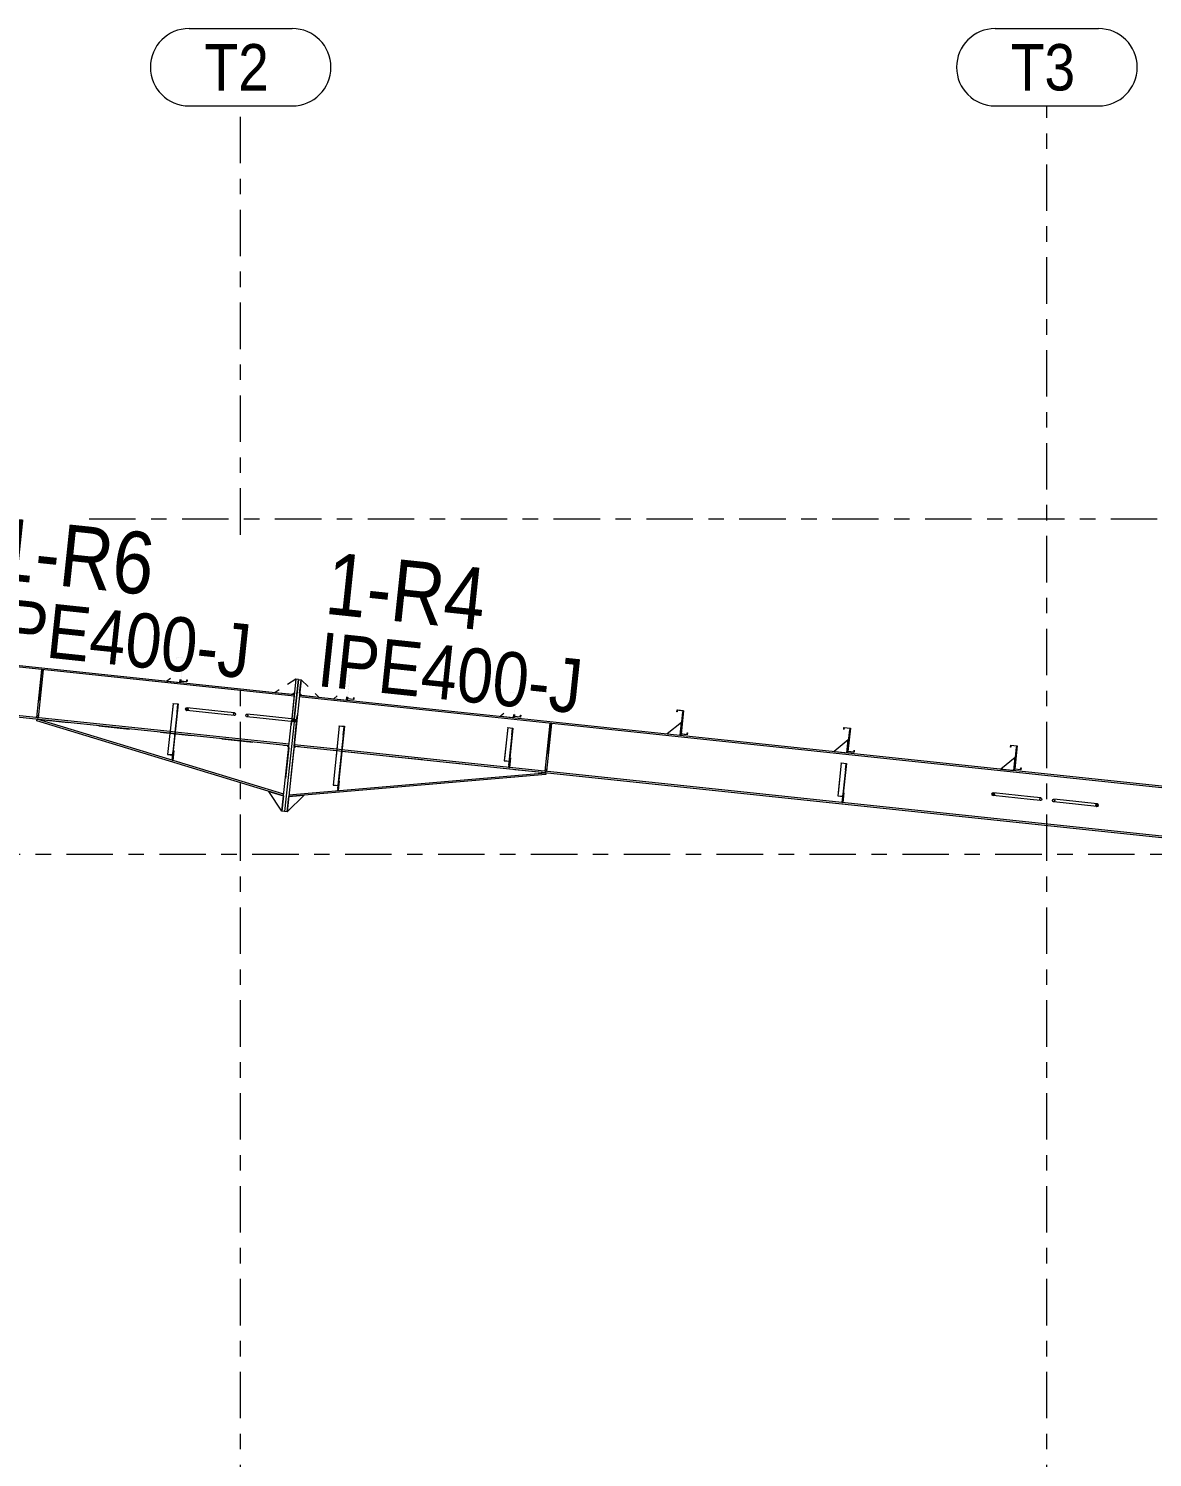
# Model space of a CAD drawing. Header units: millimetres. Extents: x -65 to 757, y -38 to 536.
# Drawn here: x 437.6 to 510.1, y 52.9 to 145.2 of the extents above; entities that cross this region are included whole.
import ezdxf

# ---------------------------------------------------------------- set-up
doc = ezdxf.new("R2010")
doc.units = ezdxf.units.MM
for name, pattern in [('XKITLINE00', [0]), ('XKITLINE02', [4, 2, -2]), ('XKITLINE03', [6, 3, -1, 1, -1])]:
    doc.linetypes.add(name, pattern=pattern)
for name, color, linetype, lineweight in [('Part', 2, 'Continuous', 0), ('PartMark', 7, 'Continuous', 0), ('S-grid', 1, 'Continuous', 0)]:
    doc.layers.add(name, color=color, linetype=linetype, lineweight=lineweight)
doc.styles.add('ARIAL', font='ARIAL.TTF')

# ---------------------------------------------------------------- blocks, each defined once
blk = doc.blocks.new('*A16')
at = {"layer": 'Part'}
blk.add_hatch(color=3, dxfattribs=at).paths.add_polyline_path([(501.638, 97.339), (501.65, 97.448), (501.664, 97.446), (501.651, 97.322), (501.237, 97.366), (501.394, 98.859), (501.01, 98.9), (500.998, 98.79), (500.983, 98.792), (500.997, 98.916), (501.411, 98.873), (501.253, 97.379)], flags=17)
blk = doc.blocks.new('*A17')
at = {"layer": 'Part'}
blk.add_hatch(color=3, dxfattribs=at).paths.add_polyline_path([(490.864, 98.475), (490.876, 98.584), (490.891, 98.583), (490.878, 98.459), (490.463, 98.502), (490.621, 99.996), (490.236, 100.036), (490.225, 99.927), (490.21, 99.928), (490.223, 100.053), (490.637, 100.009), (490.48, 98.516)], flags=17)
blk = doc.blocks.new('*A18')
at = {"layer": 'Part'}
blk.add_hatch(color=3, dxfattribs=at).paths.add_polyline_path([(480.091, 99.611), (480.102, 99.721), (480.117, 99.719), (480.104, 99.595), (479.69, 99.639), (479.847, 101.132), (479.463, 101.173), (479.451, 101.063), (479.436, 101.065), (479.449, 101.189), (479.864, 101.145), (479.706, 99.652)], flags=17)
blk = doc.blocks.new('*A19')
at = {"layer": 'Part'}
blk.add_hatch(color=3, dxfattribs=at).paths.add_polyline_path([(469.317, 100.748), (469.329, 100.857), (469.344, 100.856), (469.331, 100.731), (468.916, 100.775), (469.074, 102.268), (468.689, 102.309), (468.678, 102.199), (468.663, 102.201), (468.676, 102.325), (469.09, 102.282), (468.933, 100.788)], flags=17)
blk = doc.blocks.new('*A20')
at = {"layer": 'Part'}
blk.add_hatch(color=3, dxfattribs=at).paths.add_polyline_path([(458.544, 101.884), (458.555, 101.993), (458.57, 101.992), (458.557, 101.868), (458.143, 101.911), (458.3, 103.405), (457.916, 103.445), (457.904, 103.336), (457.889, 103.337), (457.902, 103.462), (458.317, 103.418), (458.159, 101.925)], flags=17)
blk = doc.blocks.new('*A109')
at = {"layer": 'Part'}
blk.add_hatch(color=3, dxfattribs=at).paths.add_polyline_path([(447.77, 103.02), (447.782, 103.13), (447.797, 103.128), (447.783, 103.004), (447.369, 103.048), (447.527, 104.541), (447.142, 104.582), (447.131, 104.472), (447.116, 104.474), (447.129, 104.598), (447.543, 104.554), (447.386, 103.061)], flags=17)
blk = doc.blocks.new('*A152')
at = {"layer": 'Part'}
blk.add_hatch(color=3, dxfattribs=at).paths.add_polyline_path([(457.621, 100.141), (457.624, 100.17), (457.955, 100.135), (457.895, 99.563), (457.878, 99.565), (457.936, 100.108)], flags=17)
blk = doc.blocks.new('*A153')
at = {"layer": 'Part'}
blk.add_hatch(color=3, dxfattribs=at).paths.add_polyline_path([(468.502, 100.027), (468.504, 100.048), (468.836, 100.013), (468.792, 99.593), (468.775, 99.595), (468.817, 99.994)], flags=17)
blk = doc.blocks.new('*A154')
at = {"layer": 'Part'}
blk.add_hatch(color=3, dxfattribs=at).paths.add_polyline_path([(490.049, 97.754), (490.051, 97.775), (490.383, 97.74), (490.339, 97.32), (490.322, 97.322), (490.364, 97.721)], flags=17)
blk = doc.blocks.new('*A156')
at = {"layer": 'Part'}
blk.add_hatch(color=3, dxfattribs=at).paths.add_polyline_path([(447.792, 101.327), (447.866, 101.295), (447.891, 101.233), (447.853, 101.178), (447.774, 101.161), (447.7, 101.194), (447.675, 101.256), (447.713, 101.311)], flags=17)
blk = doc.blocks.new('*A157')
at = {"layer": 'Part'}
blk.add_hatch(color=3, dxfattribs=at).paths.add_polyline_path([(447.77, 103.02), (447.782, 103.13), (447.797, 103.128), (447.783, 103.004), (447.369, 103.048), (447.527, 104.541), (447.142, 104.582), (447.131, 104.472), (447.116, 104.474), (447.129, 104.598), (447.543, 104.554), (447.386, 103.061)], flags=17)
blk = doc.blocks.new('*A160')
at = {"layer": 'Part'}
blk.add_hatch(color=3, dxfattribs=at).paths.add_polyline_path([(446.881, 101.593), (446.883, 101.619), (447.215, 101.584), (447.16, 101.064), (447.143, 101.066), (447.195, 101.56)], flags=17)
blk = doc.blocks.new('*A161')
at = {"layer": 'Part'}
blk.add_hatch(color=3, dxfattribs=at).paths.add_polyline_path([(454.726, 100.596), (454.8, 100.563), (454.825, 100.502), (454.787, 100.446), (454.708, 100.43), (454.634, 100.462), (454.609, 100.524), (454.647, 100.58)], flags=17)
blk = doc.blocks.new('*A162')
at = {"layer": 'Part'}
blk.add_hatch(color=3, dxfattribs=at).paths.add_polyline_path([(499.875, 95.834), (499.949, 95.801), (499.974, 95.739), (499.937, 95.684), (499.858, 95.668), (499.784, 95.7), (499.758, 95.762), (499.796, 95.817)], flags=17)
blk = doc.blocks.new('*A163')
at = {"layer": 'Part'}
blk.add_hatch(color=3, dxfattribs=at).paths.add_polyline_path([(501.638, 97.339), (501.65, 97.448), (501.664, 97.446), (501.651, 97.322), (501.237, 97.366), (501.394, 98.859), (501.01, 98.9), (500.998, 98.79), (500.983, 98.792), (500.997, 98.916), (501.411, 98.873), (501.253, 97.379)], flags=17)
blk = doc.blocks.new('*A164')
at = {"layer": 'Part'}
blk.add_hatch(color=3, dxfattribs=at).paths.add_polyline_path([(490.864, 98.475), (490.876, 98.584), (490.891, 98.583), (490.878, 98.459), (490.463, 98.502), (490.621, 99.996), (490.236, 100.036), (490.225, 99.927), (490.21, 99.928), (490.223, 100.053), (490.637, 100.009), (490.48, 98.516)], flags=17)
blk = doc.blocks.new('*A165')
at = {"layer": 'Part'}
blk.add_hatch(color=3, dxfattribs=at).paths.add_polyline_path([(480.091, 99.611), (480.102, 99.721), (480.117, 99.719), (480.104, 99.595), (479.69, 99.639), (479.847, 101.132), (479.463, 101.173), (479.451, 101.063), (479.436, 101.065), (479.449, 101.189), (479.864, 101.145), (479.706, 99.652)], flags=17)
blk = doc.blocks.new('*A166')
at = {"layer": 'Part'}
blk.add_hatch(color=3, dxfattribs=at).paths.add_polyline_path([(469.317, 100.748), (469.329, 100.857), (469.344, 100.856), (469.331, 100.731), (468.916, 100.775), (469.074, 102.268), (468.689, 102.309), (468.678, 102.199), (468.663, 102.201), (468.676, 102.325), (469.09, 102.282), (468.933, 100.788)], flags=17)
blk = doc.blocks.new('*A167')
at = {"layer": 'Part'}
blk.add_hatch(color=3, dxfattribs=at).paths.add_polyline_path([(458.544, 101.884), (458.555, 101.993), (458.57, 101.992), (458.557, 101.868), (458.143, 101.911), (458.3, 103.405), (457.916, 103.445), (457.904, 103.336), (457.889, 103.337), (457.902, 103.462), (458.317, 103.418), (458.159, 101.925)], flags=17)
blk = doc.blocks.new('*A171')
at = {"layer": 'Part'}
blk.add_hatch(color=3, dxfattribs=at).paths.add_polyline_path([(506.577, 95.127), (506.648, 95.095), (506.672, 95.033), (506.635, 94.977), (506.559, 94.961), (506.488, 94.993), (506.464, 95.055), (506.501, 95.11)], flags=17)
blk = doc.blocks.new('*A476')
at = {"layer": 'S-grid', "color": 1, "linetype": 'XKITLINE03', "lineweight": 0}
blk.add_line((441.464, 113.542), (579.167, 113.542), dxfattribs=at)
blk = doc.blocks.new('*A477')
at = {"layer": 'S-grid', "color": 1, "linetype": 'XKITLINE03', "lineweight": 0}
blk.add_line((-10, 91.875), (549.075, 91.875), dxfattribs=at)
blk = doc.blocks.new('*A498')
at = {"layer": 'Part', "color": 2, "linetype": 'XKITLINE00', "lineweight": 0}
for p, q in [((500.983, 98.792), (500.997, 98.916)), ((500.998, 98.79), (500.983, 98.792)), ((500.997, 98.916), (501.411, 98.873)), ((501.01, 98.9), (500.998, 98.79)), ((501.394, 98.859), (501.01, 98.9)), ((501.237, 97.366), (501.394, 98.859)), ((501.411, 98.873), (501.253, 97.379)), ((501.651, 97.322), (501.237, 97.366)), ((501.253, 97.379), (501.638, 97.339)), ((501.638, 97.339), (501.65, 97.448)), ((501.65, 97.448), (501.664, 97.446)), ((501.664, 97.446), (501.651, 97.322))]:
    blk.add_line(p, q, dxfattribs=at)
blk = doc.blocks.new('*A499')
at = {"layer": 'Part', "color": 2, "linetype": 'XKITLINE00', "lineweight": 0}
for p, q in [((490.21, 99.928), (490.223, 100.053)), ((490.225, 99.927), (490.21, 99.928)), ((490.223, 100.053), (490.637, 100.009)), ((490.236, 100.036), (490.225, 99.927)), ((490.621, 99.996), (490.236, 100.036)), ((490.463, 98.502), (490.621, 99.996)), ((490.637, 100.009), (490.48, 98.516)), ((490.878, 98.459), (490.463, 98.502)), ((490.48, 98.516), (490.864, 98.475)), ((490.864, 98.475), (490.876, 98.584)), ((490.876, 98.584), (490.891, 98.583)), ((490.891, 98.583), (490.878, 98.459))]:
    blk.add_line(p, q, dxfattribs=at)
blk = doc.blocks.new('*A500')
at = {"layer": 'Part', "color": 2, "linetype": 'XKITLINE00', "lineweight": 0}
for p, q in [((479.436, 101.065), (479.449, 101.189)), ((479.451, 101.063), (479.436, 101.065)), ((479.449, 101.189), (479.864, 101.145)), ((479.463, 101.173), (479.451, 101.063)), ((479.847, 101.132), (479.463, 101.173)), ((479.69, 99.639), (479.847, 101.132)), ((479.864, 101.145), (479.706, 99.652)), ((480.091, 99.611), (480.102, 99.721)), ((480.102, 99.721), (480.117, 99.719)), ((480.117, 99.719), (480.104, 99.595)), ((480.104, 99.595), (479.69, 99.639)), ((479.706, 99.652), (480.091, 99.611))]:
    blk.add_line(p, q, dxfattribs=at)
blk = doc.blocks.new('*A501')
at = {"layer": 'Part', "color": 2, "linetype": 'XKITLINE00', "lineweight": 0}
for p, q in [((468.916, 100.775), (468.928, 100.891)), ((469.331, 100.731), (468.916, 100.775)), ((468.943, 100.889), (468.933, 100.788)), ((468.933, 100.788), (469.317, 100.748)), ((469.317, 100.748), (469.328, 100.849)), ((469.328, 100.849), (469.329, 100.857)), ((469.329, 100.857), (469.344, 100.856)), ((469.343, 100.847), (469.331, 100.731)), ((469.344, 100.856), (469.343, 100.847))]:
    blk.add_line(p, q, dxfattribs=at)
blk = doc.blocks.new('*A502')
at = {"layer": 'Part', "color": 2, "linetype": 'XKITLINE00', "lineweight": 0}
for p, q in [((458.143, 101.911), (458.155, 102.027)), ((458.557, 101.868), (458.143, 101.911)), ((458.17, 102.026), (458.159, 101.925)), ((458.159, 101.925), (458.544, 101.884)), ((458.544, 101.884), (458.554, 101.985)), ((458.554, 101.985), (458.555, 101.993)), ((458.555, 101.993), (458.57, 101.992)), ((458.569, 101.984), (458.557, 101.868)), ((458.57, 101.992), (458.569, 101.984))]:
    blk.add_line(p, q, dxfattribs=at)
blk = doc.blocks.new('*A765')
at = {"layer": 'S-grid', "color": 1, "linetype": 'XKITLINE03', "lineweight": 0}
blk.add_line((503.333, -4.565), (503.333, 140.208), dxfattribs=at)
at = {"layer": 'S-grid', "color": 3, "style": 'ARIAL', "width": 0.85}
blk.add_text('T3', height=3, dxfattribs=at).set_placement((500.999, 141.208))
blk = doc.blocks.new('*A766')
at = {"layer": 'S-grid', "color": 1, "linetype": 'XKITLINE03', "lineweight": 0}
for p, q in [((451.25, 112.509), (451.25, 140.208)), ((451.25, -4.565), (451.25, 102.756))]:
    blk.add_line(p, q, dxfattribs=at)
at = {"layer": 'S-grid', "color": 3, "style": 'ARIAL', "width": 0.85}
blk.add_text('T2', height=3, dxfattribs=at).set_placement((448.916, 141.208))
blk = doc.blocks.new('*A770')
at = {"layer": 'Part', "color": 7, "linetype": 'XKITLINE02', "lineweight": 0}
for p, q in [((382.074, 109.767), (382.083, 109.85)), ((382.071, 109.742), (381.744, 106.643)), ((454.716, 102.189), (454.367, 98.874)), ((447.022, 99.758), (446.691, 99.793)), ((447.011, 99.65), (446.679, 99.685))]:
    blk.add_line(p, q, dxfattribs=at)
at = {"layer": 'Part', "color": 2, "linetype": 'XKITLINE00', "lineweight": 0}
for p, q in [((382.083, 109.85), (454.716, 102.189)), ((382.074, 109.767), (382.071, 109.742)), ((454.705, 102.081), (382.071, 109.742)), ((381.744, 106.643), (381.733, 106.535)), ((446.679, 99.685), (381.733, 106.535)), ((446.691, 99.793), (381.744, 106.643)), ((454.378, 98.982), (447.022, 99.758)), ((454.367, 98.874), (447.011, 99.65))]:
    blk.add_line(p, q, dxfattribs=at)
blk = doc.blocks.new('*A775')
at = {"layer": 'Part', "color": 2, "linetype": 'XKITLINE00', "lineweight": 0}
for p, q in [((490.571, 99.915), (490.413, 98.424)), ((490.612, 99.911), (490.571, 99.915)), ((490.463, 98.502), (490.455, 98.419))]:
    blk.add_line(p, q, dxfattribs=at)
at = {"layer": 'Part', "color": 7, "linetype": 'XKITLINE02', "lineweight": 0}
for p, q in [((490.463, 98.502), (490.612, 99.911)), ((490.455, 98.419), (490.413, 98.424))]:
    blk.add_line(p, q, dxfattribs=at)
blk = doc.blocks.new('*A776')
at = {"layer": 'Part', "color": 2, "linetype": 'XKITLINE00', "lineweight": 0}
blk.add_line((490.501, 99.252), (489.584, 98.511), dxfattribs=at)
at = {"layer": 'Part', "color": 7, "linetype": 'XKITLINE02', "lineweight": 0}
for p, q in [((490.413, 98.424), (490.501, 99.252)), ((489.584, 98.511), (490.413, 98.424))]:
    blk.add_line(p, q, dxfattribs=at)
blk = doc.blocks.new('*A814')
at = {"layer": 'Part', "color": 2, "linetype": 'XKITLINE00', "lineweight": 0}
for p, q in [((447.369, 103.048), (447.381, 103.164)), ((447.783, 103.004), (447.369, 103.048)), ((447.396, 103.162), (447.386, 103.061)), ((447.386, 103.061), (447.77, 103.02)), ((447.77, 103.02), (447.781, 103.122)), ((447.781, 103.122), (447.782, 103.13)), ((447.782, 103.13), (447.797, 103.128)), ((447.796, 103.12), (447.783, 103.004)), ((447.797, 103.128), (447.796, 103.12))]:
    blk.add_line(p, q, dxfattribs=at)
blk = doc.blocks.new('*A953')
at = {"layer": 'Part', "color": 7, "linetype": 'XKITLINE02', "lineweight": 0}
for p, q in [((503.702, 95.346), (503.728, 95.403)), ((503.716, 95.285), (503.702, 95.346)), ((503.76, 95.256), (503.716, 95.285)), ((503.728, 95.403), (503.777, 95.422)), ((503.809, 95.276), (503.76, 95.256)), ((504.386, 95.19), (503.76, 95.256)), ((504.403, 95.356), (503.777, 95.422)), ((503.777, 95.422), (503.821, 95.393)), ((503.835, 95.332), (503.809, 95.276)), ((503.821, 95.393), (503.835, 95.332))]:
    blk.add_line(p, q, dxfattribs=at)
at = {"layer": 'Part', "color": 2, "linetype": 'XKITLINE00', "lineweight": 0}
for p, q in [((506.559, 94.961), (504.386, 95.19)), ((506.577, 95.127), (504.403, 95.356)), ((506.501, 95.11), (506.464, 95.055)), ((506.577, 95.127), (506.501, 95.11)), ((506.648, 95.095), (506.577, 95.127)), ((506.672, 95.033), (506.648, 95.095)), ((506.464, 95.055), (506.488, 94.993)), ((506.488, 94.993), (506.559, 94.961)), ((506.559, 94.961), (506.635, 94.977)), ((506.635, 94.977), (506.672, 95.033))]:
    blk.add_line(p, q, dxfattribs=at)
blk = doc.blocks.new('*A954')
at = {"layer": 'Part', "color": 7, "linetype": 'XKITLINE02', "lineweight": 0}
for p, q in [((454.698, 98.839), (455.048, 102.154)), ((457.784, 98.513), (457.453, 98.548)), ((457.796, 98.621), (457.464, 98.656)), ((552.56, 90.458), (550.388, 88.746)), ((543.984, 89.53), (543.653, 89.565)), ((543.973, 89.423), (543.641, 89.458))]:
    blk.add_line(p, q, dxfattribs=at)
at = {"layer": 'Part', "color": 2, "linetype": 'XKITLINE00', "lineweight": 0}
for p, q in [((549.075, 92.127), (455.037, 102.046)), ((455.048, 102.154), (549.075, 92.236)), ((457.453, 98.548), (454.698, 98.839)), ((457.464, 98.656), (454.71, 98.947)), ((543.641, 89.458), (457.784, 98.513)), ((543.653, 89.565), (457.796, 98.621)), ((550.388, 88.746), (543.973, 89.423)), ((550.509, 88.842), (543.984, 89.53))]:
    blk.add_line(p, q, dxfattribs=at)
blk = doc.blocks.new('*A969')
at = {"layer": 'Part', "color": 2, "linetype": 'XKITLINE00', "lineweight": 0}
for p, q in [((454.819, 98.826), (454.686, 98.718)), ((470.965, 97.016), (454.357, 95.607)), ((454.369, 95.717), (470.956, 97.124)), ((470.956, 97.124), (470.965, 97.016))]:
    blk.add_line(p, q, dxfattribs=at)
at = {"layer": 'Part', "color": 7, "linetype": 'XKITLINE02', "lineweight": 0}
for p, q in [((470.956, 97.124), (454.819, 98.826)), ((454.686, 98.718), (454.357, 95.607))]:
    blk.add_line(p, q, dxfattribs=at)
blk = doc.blocks.new('*A970')
at = {"layer": 'Part', "color": 2, "linetype": 'XKITLINE00', "lineweight": 0}
for p, q in [((457.562, 96.41), (457.517, 95.984)), ((457.624, 96.601), (457.56, 95.987)), ((457.583, 96.605), (457.624, 96.601))]:
    blk.add_line(p, q, dxfattribs=at)
at = {"layer": 'Part', "color": 7, "linetype": 'XKITLINE02', "lineweight": 0}
for p, q in [((457.531, 96.108), (457.572, 96.104)), ((457.562, 96.41), (457.583, 96.605)), ((457.559, 95.979), (457.517, 95.984)), ((457.56, 95.987), (457.559, 95.979))]:
    blk.add_line(p, q, dxfattribs=at)
blk = doc.blocks.new('*A971')
at = {"layer": 'Part', "color": 7, "linetype": 'XKITLINE02', "lineweight": 0}
for p, q in [((457.583, 96.605), (457.517, 95.984)), ((457.531, 96.108), (457.572, 96.104)), ((457.559, 95.979), (457.624, 96.601)), ((457.624, 96.601), (457.583, 96.605)), ((457.517, 95.984), (457.559, 95.979))]:
    blk.add_line(p, q, dxfattribs=at)
blk = doc.blocks.new('*A972')
at = {"layer": 'Part', "color": 2, "linetype": 'XKITLINE00', "lineweight": 0}
blk.add_line((455.354, 95.691), (454.253, 94.612), dxfattribs=at)
at = {"layer": 'Part', "color": 7, "linetype": 'XKITLINE02', "lineweight": 0}
for p, q in [((454.253, 94.612), (454.357, 95.607)), ((454.357, 95.607), (455.354, 95.691))]:
    blk.add_line(p, q, dxfattribs=at)
blk = doc.blocks.new('*A973')
at = {"layer": 'Part', "color": 2, "linetype": 'XKITLINE00', "lineweight": 0}
blk.add_line((453.921, 94.647), (453.069, 95.932), dxfattribs=at)
at = {"layer": 'Part', "color": 7, "linetype": 'XKITLINE02', "lineweight": 0}
for p, q in [((453.069, 95.932), (454.026, 95.642)), ((454.026, 95.642), (453.921, 94.647))]:
    blk.add_line(p, q, dxfattribs=at)
blk = doc.blocks.new('*A974')
at = {"layer": 'Part', "color": 2, "linetype": 'XKITLINE00', "lineweight": 0}
for p, q in [((468.569, 97.485), (468.607, 97.847)), ((468.676, 98.102), (468.611, 97.48)), ((468.635, 98.106), (468.676, 98.102))]:
    blk.add_line(p, q, dxfattribs=at)
at = {"layer": 'Part', "color": 7, "linetype": 'XKITLINE02', "lineweight": 0}
for p, q in [((468.607, 97.847), (468.635, 98.106)), ((468.611, 97.48), (468.569, 97.485)), ((468.582, 97.609), (468.624, 97.605))]:
    blk.add_line(p, q, dxfattribs=at)
blk = doc.blocks.new('*A975')
at = {"layer": 'Part', "color": 7, "linetype": 'XKITLINE02', "lineweight": 0}
for p, q in [((468.635, 98.106), (468.569, 97.485)), ((468.611, 97.48), (468.676, 98.102)), ((468.676, 98.102), (468.635, 98.106)), ((468.569, 97.485), (468.611, 97.48)), ((468.582, 97.609), (468.624, 97.605))]:
    blk.add_line(p, q, dxfattribs=at)
blk = doc.blocks.new('*A976')
at = {"layer": 'Part', "color": 2, "linetype": 'XKITLINE00', "lineweight": 0}
for p, q in [((455.153, 103.148), (454.253, 94.612)), ((454.716, 100.597), (454.987, 103.166)), ((454.987, 103.166), (455.153, 103.148)), ((454.699, 100.431), (454.087, 94.63)), ((454.253, 94.612), (454.087, 94.63))]:
    blk.add_line(p, q, dxfattribs=at)
at = {"layer": 'Part', "color": 7, "linetype": 'XKITLINE02', "lineweight": 0}
for p, q in [((454.716, 100.597), (454.699, 100.434)), ((454.699, 100.431), (454.699, 100.434)), ((454.699, 100.434), (454.699, 100.431))]:
    blk.add_line(p, q, dxfattribs=at)
blk = doc.blocks.new('*A977')
at = {"layer": 'Part', "color": 2, "linetype": 'XKITLINE00', "lineweight": 0}
for p, q in [((454.821, 103.183), (454.55, 100.614)), ((454.987, 103.166), (454.716, 100.597)), ((454.987, 103.166), (454.821, 103.183)), ((453.921, 94.647), (454.533, 100.449)), ((454.699, 100.431), (454.087, 94.63)), ((454.087, 94.63), (453.921, 94.647))]:
    blk.add_line(p, q, dxfattribs=at)
at = {"layer": 'Part', "color": 7, "linetype": 'XKITLINE02', "lineweight": 0}
for p, q in [((454.699, 100.431), (454.987, 103.166)), ((454.55, 100.614), (454.533, 100.449)), ((454.716, 100.597), (454.699, 100.434)), ((454.699, 100.434), (454.699, 100.431))]:
    blk.add_line(p, q, dxfattribs=at)
blk = doc.blocks.new('*A978')
at = {"layer": 'Part', "color": 7, "linetype": 'XKITLINE02', "lineweight": 0}
for p, q in [((455.061, 102.278), (455.153, 103.148)), ((455.172, 102.141), (456.291, 102.023))]:
    blk.add_line(p, q, dxfattribs=at)
at = {"layer": 'Part', "color": 2, "linetype": 'XKITLINE00', "lineweight": 0}
for p, q in [((455.608, 102.698), (455.153, 103.148)), ((455.172, 102.141), (455.061, 102.278)), ((456.291, 102.023), (456.063, 102.248))]:
    blk.add_line(p, q, dxfattribs=at)
blk = doc.blocks.new('*A979')
at = {"layer": 'Part', "color": 2, "linetype": 'XKITLINE00', "lineweight": 0}
for p, q in [((453.743, 102.493), (453.473, 102.32)), ((454.821, 103.183), (454.282, 102.838)), ((454.592, 102.202), (454.73, 102.313))]:
    blk.add_line(p, q, dxfattribs=at)
at = {"layer": 'Part', "color": 7, "linetype": 'XKITLINE02', "lineweight": 0}
for p, q in [((454.821, 103.183), (454.73, 102.313)), ((453.473, 102.32), (454.592, 102.202))]:
    blk.add_line(p, q, dxfattribs=at)
blk = doc.blocks.new('*A980')
at = {"layer": 'Part', "color": 2, "linetype": 'XKITLINE00', "lineweight": 0}
blk.add_line((457.484, 102.098), (457.264, 101.92), dxfattribs=at)
at = {"layer": 'Part', "color": 7, "linetype": 'XKITLINE02', "lineweight": 0}
for p, q in [((457.264, 101.92), (458.092, 101.833)), ((458.092, 101.833), (458.113, 102.032))]:
    blk.add_line(p, q, dxfattribs=at)
blk = doc.blocks.new('*A981')
at = {"layer": 'Part', "color": 2, "linetype": 'XKITLINE00', "lineweight": 0}
for p, q in [((458.113, 102.032), (458.092, 101.833)), ((458.143, 101.911), (458.134, 101.828))]:
    blk.add_line(p, q, dxfattribs=at)
at = {"layer": 'Part', "color": 7, "linetype": 'XKITLINE02', "lineweight": 0}
for p, q in [((458.134, 101.828), (458.092, 101.833)), ((458.143, 101.911), (458.155, 102.027))]:
    blk.add_line(p, q, dxfattribs=at)
blk = doc.blocks.new('*A982')
at = {"layer": 'Part', "color": 7, "linetype": 'XKITLINE02', "lineweight": 0}
for p, q in [((457.624, 100.17), (457.219, 96.334)), ((457.936, 100.108), (457.515, 96.118)), ((457.531, 96.117), (457.955, 100.135)), ((457.219, 96.334), (457.534, 96.301)), ((457.22, 96.344), (457.552, 96.309)), ((457.515, 96.118), (457.531, 96.117))]:
    blk.add_line(p, q, dxfattribs=at)
blk = doc.blocks.new('*A983')
at = {"layer": 'Part', "color": 2, "linetype": 'XKITLINE00', "lineweight": 0}
for p, q in [((457.621, 100.141), (457.219, 96.334)), ((457.955, 100.135), (457.562, 96.41)), ((457.621, 100.141), (457.624, 100.17)), ((457.936, 100.108), (457.621, 100.141)), ((457.624, 100.17), (457.955, 100.135)), ((457.878, 99.565), (457.936, 100.108)), ((457.878, 99.565), (457.515, 96.118)), ((457.878, 99.565), (457.895, 99.563)), ((457.219, 96.334), (457.534, 96.301)), ((457.515, 96.118), (457.531, 96.117))]:
    blk.add_line(p, q, dxfattribs=at)
at = {"layer": 'Part', "color": 7, "linetype": 'XKITLINE02', "lineweight": 0}
for p, q in [((457.22, 96.344), (457.552, 96.309)), ((457.531, 96.117), (457.562, 96.41))]:
    blk.add_line(p, q, dxfattribs=at)
blk = doc.blocks.new('*A984')
at = {"layer": 'Part', "color": 2, "linetype": 'XKITLINE00', "lineweight": 0}
for p, q in [((479.797, 101.052), (479.64, 99.56)), ((479.838, 101.047), (479.797, 101.052)), ((479.69, 99.639), (479.681, 99.556))]:
    blk.add_line(p, q, dxfattribs=at)
at = {"layer": 'Part', "color": 7, "linetype": 'XKITLINE02', "lineweight": 0}
for p, q in [((479.69, 99.639), (479.838, 101.047)), ((479.681, 99.556), (479.64, 99.56))]:
    blk.add_line(p, q, dxfattribs=at)
blk = doc.blocks.new('*A985')
at = {"layer": 'Part', "color": 2, "linetype": 'XKITLINE00', "lineweight": 0}
blk.add_line((479.727, 100.389), (478.811, 99.647), dxfattribs=at)
at = {"layer": 'Part', "color": 7, "linetype": 'XKITLINE02', "lineweight": 0}
for p, q in [((479.64, 99.56), (479.727, 100.389)), ((478.811, 99.647), (479.64, 99.56))]:
    blk.add_line(p, q, dxfattribs=at)
blk = doc.blocks.new('*A986')
at = {"layer": 'Part', "color": 2, "linetype": 'XKITLINE00', "lineweight": 0}
blk.add_line((468.257, 100.962), (468.037, 100.784), dxfattribs=at)
at = {"layer": 'Part', "color": 7, "linetype": 'XKITLINE02', "lineweight": 0}
for p, q in [((468.037, 100.784), (468.866, 100.696)), ((468.866, 100.696), (468.887, 100.895))]:
    blk.add_line(p, q, dxfattribs=at)
blk = doc.blocks.new('*A987')
at = {"layer": 'Part', "color": 2, "linetype": 'XKITLINE00', "lineweight": 0}
for p, q in [((468.887, 100.895), (468.866, 100.696)), ((468.916, 100.775), (468.907, 100.692))]:
    blk.add_line(p, q, dxfattribs=at)
at = {"layer": 'Part', "color": 7, "linetype": 'XKITLINE02', "lineweight": 0}
for p, q in [((468.907, 100.692), (468.866, 100.696)), ((468.916, 100.775), (468.928, 100.891))]:
    blk.add_line(p, q, dxfattribs=at)
blk = doc.blocks.new('*A988')
at = {"layer": 'Part', "color": 7, "linetype": 'XKITLINE02', "lineweight": 0}
for p, q in [((468.504, 100.048), (468.279, 97.908)), ((468.817, 99.994), (468.567, 97.626)), ((468.584, 97.625), (468.836, 100.013)), ((468.279, 97.908), (468.594, 97.875)), ((468.28, 97.921), (468.612, 97.886)), ((468.567, 97.626), (468.584, 97.625))]:
    blk.add_line(p, q, dxfattribs=at)
blk = doc.blocks.new('*A989')
at = {"layer": 'Part', "color": 2, "linetype": 'XKITLINE00', "lineweight": 0}
for p, q in [((468.502, 100.027), (468.279, 97.908)), ((468.502, 100.027), (468.504, 100.048)), ((468.817, 99.994), (468.502, 100.027)), ((468.504, 100.048), (468.836, 100.013)), ((468.836, 100.013), (468.607, 97.847)), ((468.775, 99.595), (468.817, 99.994)), ((468.775, 99.595), (468.567, 97.626)), ((468.792, 99.593), (468.775, 99.595)), ((468.279, 97.908), (468.594, 97.875)), ((468.567, 97.626), (468.584, 97.625))]:
    blk.add_line(p, q, dxfattribs=at)
at = {"layer": 'Part', "color": 7, "linetype": 'XKITLINE02', "lineweight": 0}
for p, q in [((468.28, 97.921), (468.612, 97.886)), ((468.607, 97.847), (468.584, 97.625))]:
    blk.add_line(p, q, dxfattribs=at)
blk = doc.blocks.new('*A990')
at = {"layer": 'Part', "color": 2, "linetype": 'XKITLINE00', "lineweight": 0}
for p, q in [((470.925, 97.236), (471.252, 100.336)), ((471.335, 100.327), (471.008, 97.228))]:
    blk.add_line(p, q, dxfattribs=at)
at = {"layer": 'Part', "color": 7, "linetype": 'XKITLINE02', "lineweight": 0}
for p, q in [((471.239, 100.212), (471.322, 100.203)), ((471.252, 100.336), (471.335, 100.327)), ((470.925, 97.236), (471.008, 97.228)), ((470.938, 97.361), (471.021, 97.352))]:
    blk.add_line(p, q, dxfattribs=at)
blk = doc.blocks.new('*A991')
at = {"layer": 'Part', "color": 7, "linetype": 'XKITLINE02', "lineweight": 0}
for p, q in [((471.252, 100.336), (470.925, 97.236)), ((471.335, 100.327), (471.008, 97.228)), ((471.239, 100.212), (471.322, 100.203)), ((471.252, 100.336), (471.335, 100.327)), ((471.008, 97.228), (470.925, 97.236)), ((471.021, 97.352), (470.938, 97.361))]:
    blk.add_line(p, q, dxfattribs=at)
blk = doc.blocks.new('*A992')
at = {"layer": 'Part', "color": 2, "linetype": 'XKITLINE00', "lineweight": 0}
for p, q in [((490.049, 97.754), (489.826, 95.635)), ((490.049, 97.754), (490.051, 97.775)), ((490.364, 97.721), (490.049, 97.754)), ((490.051, 97.775), (490.383, 97.74)), ((490.322, 97.322), (490.115, 95.354)), ((490.383, 97.74), (490.155, 95.574)), ((490.322, 97.322), (490.364, 97.721)), ((490.339, 97.32), (490.322, 97.322)), ((489.826, 95.635), (490.141, 95.602)), ((490.115, 95.354), (490.131, 95.352))]:
    blk.add_line(p, q, dxfattribs=at)
at = {"layer": 'Part', "color": 7, "linetype": 'XKITLINE02', "lineweight": 0}
for p, q in [((489.827, 95.649), (490.159, 95.614)), ((490.155, 95.574), (490.131, 95.352))]:
    blk.add_line(p, q, dxfattribs=at)
blk = doc.blocks.new('*A993')
at = {"layer": 'Part', "color": 7, "linetype": 'XKITLINE02', "lineweight": 0}
for p, q in [((490.051, 97.775), (489.826, 95.635)), ((490.364, 97.721), (490.115, 95.354)), ((490.131, 95.352), (490.383, 97.74)), ((489.826, 95.635), (490.141, 95.602)), ((489.827, 95.649), (490.159, 95.614)), ((490.115, 95.354), (490.131, 95.352))]:
    blk.add_line(p, q, dxfattribs=at)
blk = doc.blocks.new('*A994')
at = {"layer": 'Part', "color": 2, "linetype": 'XKITLINE00', "lineweight": 0}
for p, q in [((490.116, 95.212), (490.155, 95.574)), ((490.223, 95.829), (490.158, 95.208)), ((490.182, 95.834), (490.223, 95.829))]:
    blk.add_line(p, q, dxfattribs=at)
at = {"layer": 'Part', "color": 7, "linetype": 'XKITLINE02', "lineweight": 0}
for p, q in [((490.158, 95.208), (490.116, 95.212)), ((490.129, 95.336), (490.171, 95.332)), ((490.155, 95.574), (490.182, 95.834))]:
    blk.add_line(p, q, dxfattribs=at)
blk = doc.blocks.new('*A995')
at = {"layer": 'Part', "color": 7, "linetype": 'XKITLINE02', "lineweight": 0}
for p, q in [((490.182, 95.834), (490.116, 95.212)), ((490.116, 95.212), (490.158, 95.208)), ((490.129, 95.336), (490.171, 95.332)), ((490.158, 95.208), (490.223, 95.829)), ((490.223, 95.829), (490.182, 95.834))]:
    blk.add_line(p, q, dxfattribs=at)
blk = doc.blocks.new('*A996')
at = {"layer": 'Part', "color": 2, "linetype": 'XKITLINE00', "lineweight": 0}
for p, q in [((501.344, 98.779), (501.187, 97.287)), ((501.386, 98.775), (501.344, 98.779)), ((501.237, 97.366), (501.228, 97.283))]:
    blk.add_line(p, q, dxfattribs=at)
at = {"layer": 'Part', "color": 7, "linetype": 'XKITLINE02', "lineweight": 0}
for p, q in [((501.237, 97.366), (501.386, 98.775)), ((501.228, 97.283), (501.187, 97.287))]:
    blk.add_line(p, q, dxfattribs=at)
blk = doc.blocks.new('*A997')
at = {"layer": 'Part', "color": 2, "linetype": 'XKITLINE00', "lineweight": 0}
blk.add_line((501.274, 98.116), (500.358, 97.375), dxfattribs=at)
at = {"layer": 'Part', "color": 7, "linetype": 'XKITLINE02', "lineweight": 0}
for p, q in [((501.187, 97.287), (501.274, 98.116)), ((500.358, 97.375), (501.187, 97.287))]:
    blk.add_line(p, q, dxfattribs=at)
blk = doc.blocks.new('*A1000')
at = {"layer": 'Part', "color": 2, "linetype": 'XKITLINE00', "lineweight": 0}
for p, q in [((447.713, 101.311), (447.675, 101.256)), ((447.675, 101.256), (447.7, 101.194)), ((447.7, 101.194), (447.774, 101.161)), ((447.792, 101.327), (447.713, 101.311)), ((447.774, 101.161), (447.853, 101.178)), ((450.178, 100.908), (447.774, 101.161)), ((450.195, 101.074), (447.792, 101.327)), ((447.792, 101.327), (447.866, 101.295)), ((447.853, 101.178), (447.891, 101.233)), ((447.891, 101.233), (447.866, 101.295))]:
    blk.add_line(p, q, dxfattribs=at)
at = {"layer": 'Part', "color": 7, "linetype": 'XKITLINE02', "lineweight": 0}
for p, q in [((450.844, 100.838), (450.178, 100.908)), ((450.862, 101.003), (450.195, 101.074)), ((450.789, 100.927), (450.814, 100.984)), ((450.802, 100.867), (450.789, 100.927)), ((450.844, 100.838), (450.802, 100.867)), ((450.814, 100.984), (450.862, 101.003)), ((450.892, 100.857), (450.844, 100.838)), ((450.862, 101.003), (450.904, 100.974)), ((450.916, 100.914), (450.892, 100.857)), ((450.904, 100.974), (450.916, 100.914))]:
    blk.add_line(p, q, dxfattribs=at)
blk = doc.blocks.new('*A1001')
at = {"layer": 'Part', "color": 2, "linetype": 'XKITLINE00', "lineweight": 0}
for p, q in [((447.369, 103.048), (447.381, 103.164)), ((447.783, 103.004), (447.369, 103.048)), ((447.396, 103.162), (447.386, 103.061)), ((447.386, 103.061), (447.77, 103.02)), ((447.77, 103.02), (447.781, 103.122)), ((447.781, 103.122), (447.782, 103.13)), ((447.782, 103.13), (447.797, 103.128)), ((447.796, 103.12), (447.783, 103.004)), ((447.797, 103.128), (447.796, 103.12))]:
    blk.add_line(p, q, dxfattribs=at)
blk = doc.blocks.new('*A1003')
at = {"layer": 'Part', "color": 2, "linetype": 'XKITLINE00', "lineweight": 0}
for p, q in [((438.078, 100.485), (438.11, 100.589)), ((454.026, 95.642), (438.078, 100.485)), ((454.037, 95.752), (438.11, 100.589)), ((454.246, 98.887), (454.354, 98.753))]:
    blk.add_line(p, q, dxfattribs=at)
at = {"layer": 'Part', "color": 7, "linetype": 'XKITLINE02', "lineweight": 0}
for p, q in [((438.11, 100.589), (454.246, 98.887)), ((454.354, 98.753), (454.026, 95.642))]:
    blk.add_line(p, q, dxfattribs=at)
blk = doc.blocks.new('*A1008')
at = {"layer": 'Part', "color": 2, "linetype": 'XKITLINE00', "lineweight": 0}
for p, q in [((446.881, 101.593), (446.534, 98.308)), ((447.215, 101.584), (446.873, 98.349)), ((446.881, 101.593), (446.883, 101.619)), ((447.195, 101.56), (446.881, 101.593)), ((446.883, 101.619), (447.215, 101.584)), ((447.143, 101.066), (447.195, 101.56)), ((447.143, 101.066), (446.828, 98.075)), ((447.143, 101.066), (447.16, 101.064)), ((446.534, 98.308), (446.849, 98.275)), ((446.828, 98.075), (446.844, 98.073))]:
    blk.add_line(p, q, dxfattribs=at)
at = {"layer": 'Part', "color": 7, "linetype": 'XKITLINE02', "lineweight": 0}
for p, q in [((446.867, 98.284), (446.535, 98.319)), ((446.873, 98.349), (446.844, 98.073))]:
    blk.add_line(p, q, dxfattribs=at)
blk = doc.blocks.new('*A1009')
at = {"layer": 'Part', "color": 7, "linetype": 'XKITLINE02', "lineweight": 0}
for p, q in [((446.883, 101.619), (446.534, 98.308)), ((447.195, 101.56), (446.828, 98.075)), ((446.844, 98.073), (447.215, 101.584)), ((446.534, 98.308), (446.849, 98.275)), ((446.535, 98.319), (446.867, 98.284)), ((446.828, 98.075), (446.844, 98.073))]:
    blk.add_line(p, q, dxfattribs=at)
blk = doc.blocks.new('*A1010')
at = {"layer": 'Part', "color": 2, "linetype": 'XKITLINE00', "lineweight": 0}
for p, q in [((447.34, 103.168), (447.319, 102.969)), ((447.369, 103.048), (447.36, 102.965))]:
    blk.add_line(p, q, dxfattribs=at)
at = {"layer": 'Part', "color": 7, "linetype": 'XKITLINE02', "lineweight": 0}
for p, q in [((447.36, 102.965), (447.319, 102.969)), ((447.369, 103.048), (447.381, 103.164))]:
    blk.add_line(p, q, dxfattribs=at)
blk = doc.blocks.new('*A1011')
at = {"layer": 'Part', "color": 2, "linetype": 'XKITLINE00', "lineweight": 0}
blk.add_line((446.71, 103.234), (446.49, 103.057), dxfattribs=at)
at = {"layer": 'Part', "color": 7, "linetype": 'XKITLINE02', "lineweight": 0}
for p, q in [((446.49, 103.057), (447.319, 102.969)), ((447.319, 102.969), (447.34, 103.168))]:
    blk.add_line(p, q, dxfattribs=at)
blk = doc.blocks.new('*A1014')
at = {"layer": 'Part', "color": 2, "linetype": 'XKITLINE00', "lineweight": 0}
for p, q in [((446.83, 97.94), (446.873, 98.349)), ((446.872, 97.936), (446.83, 97.94)), ((446.937, 98.557), (446.872, 97.936)), ((446.896, 98.562), (446.937, 98.557))]:
    blk.add_line(p, q, dxfattribs=at)
at = {"layer": 'Part', "color": 7, "linetype": 'XKITLINE02', "lineweight": 0}
for p, q in [((446.844, 98.065), (446.885, 98.06)), ((446.873, 98.349), (446.896, 98.562))]:
    blk.add_line(p, q, dxfattribs=at)
blk = doc.blocks.new('*A1015')
at = {"layer": 'Part', "color": 7, "linetype": 'XKITLINE02', "lineweight": 0}
for p, q in [((446.896, 98.562), (446.83, 97.94)), ((446.83, 97.94), (446.872, 97.936)), ((446.844, 98.065), (446.885, 98.06)), ((446.872, 97.936), (446.937, 98.557)), ((446.937, 98.557), (446.896, 98.562))]:
    blk.add_line(p, q, dxfattribs=at)
blk = doc.blocks.new('*A1016')
at = {"layer": 'Part', "color": 2, "linetype": 'XKITLINE00', "lineweight": 0}
for p, q in [((438.08, 100.701), (438.406, 103.8)), ((438.489, 103.792), (438.162, 100.692))]:
    blk.add_line(p, q, dxfattribs=at)
at = {"layer": 'Part', "color": 7, "linetype": 'XKITLINE02', "lineweight": 0}
for p, q in [((438.393, 103.676), (438.476, 103.667)), ((438.406, 103.8), (438.489, 103.792)), ((438.08, 100.701), (438.162, 100.692)), ((438.093, 100.825), (438.175, 100.816))]:
    blk.add_line(p, q, dxfattribs=at)
blk = doc.blocks.new('*A1017')
at = {"layer": 'Part', "color": 7, "linetype": 'XKITLINE02', "lineweight": 0}
for p, q in [((438.406, 103.8), (438.08, 100.701)), ((438.489, 103.792), (438.162, 100.692)), ((438.393, 103.676), (438.476, 103.667)), ((438.406, 103.8), (438.489, 103.792)), ((438.162, 100.692), (438.08, 100.701)), ((438.175, 100.816), (438.093, 100.825))]:
    blk.add_line(p, q, dxfattribs=at)
blk = doc.blocks.new('*A1018')
at = {"layer": 'Part', "color": 7, "linetype": 'XKITLINE02', "lineweight": 0}
for p, q in [((451.584, 100.843), (451.608, 100.9)), ((451.596, 100.783), (451.584, 100.843)), ((451.638, 100.754), (451.596, 100.783)), ((451.608, 100.9), (451.656, 100.92)), ((451.686, 100.773), (451.638, 100.754)), ((452.305, 100.684), (451.638, 100.754)), ((452.322, 100.849), (451.656, 100.92)), ((451.656, 100.92), (451.698, 100.891)), ((451.711, 100.83), (451.686, 100.773)), ((451.698, 100.891), (451.711, 100.83))]:
    blk.add_line(p, q, dxfattribs=at)
at = {"layer": 'Part', "color": 2, "linetype": 'XKITLINE00', "lineweight": 0}
for p, q in [((454.708, 100.43), (452.305, 100.684)), ((454.726, 100.596), (452.322, 100.849)), ((454.647, 100.58), (454.609, 100.524)), ((454.609, 100.524), (454.634, 100.462)), ((454.634, 100.462), (454.708, 100.43)), ((454.726, 100.596), (454.647, 100.58)), ((454.708, 100.43), (454.787, 100.446)), ((454.8, 100.563), (454.726, 100.596)), ((454.787, 100.446), (454.825, 100.502)), ((454.825, 100.502), (454.8, 100.563))]:
    blk.add_line(p, q, dxfattribs=at)
blk = doc.blocks.new('*A1019')
at = {"layer": 'Part', "color": 2, "linetype": 'XKITLINE00', "lineweight": 0}
for p, q in [((499.796, 95.817), (499.758, 95.762)), ((499.758, 95.762), (499.784, 95.7)), ((499.784, 95.7), (499.858, 95.668)), ((499.875, 95.834), (499.796, 95.817)), ((499.858, 95.668), (499.937, 95.684)), ((502.261, 95.414), (499.858, 95.668)), ((502.278, 95.58), (499.875, 95.834)), ((499.875, 95.834), (499.949, 95.801)), ((499.937, 95.684), (499.974, 95.739)), ((499.974, 95.739), (499.949, 95.801))]:
    blk.add_line(p, q, dxfattribs=at)
at = {"layer": 'Part', "color": 7, "linetype": 'XKITLINE02', "lineweight": 0}
for p, q in [((502.927, 95.344), (502.261, 95.414)), ((502.945, 95.51), (502.278, 95.58)), ((502.873, 95.434), (502.897, 95.49)), ((502.885, 95.373), (502.873, 95.434)), ((502.927, 95.344), (502.885, 95.373)), ((502.897, 95.49), (502.945, 95.51)), ((502.975, 95.364), (502.927, 95.344)), ((502.945, 95.51), (502.987, 95.481)), ((503, 95.42), (502.975, 95.364)), ((502.987, 95.481), (503, 95.42))]:
    blk.add_line(p, q, dxfattribs=at)
blk = doc.blocks.new('*A1020')
at = {"layer": 'Part', "color": 2, "linetype": 'XKITLINE00', "lineweight": 0}
for p, q in [((500.983, 98.792), (500.997, 98.916)), ((500.998, 98.79), (500.983, 98.792)), ((500.997, 98.916), (501.411, 98.873)), ((501.01, 98.9), (500.998, 98.79)), ((501.394, 98.859), (501.01, 98.9)), ((501.237, 97.366), (501.394, 98.859)), ((501.411, 98.873), (501.253, 97.379)), ((501.651, 97.322), (501.237, 97.366)), ((501.253, 97.379), (501.638, 97.339)), ((501.638, 97.339), (501.65, 97.448)), ((501.65, 97.448), (501.664, 97.446)), ((501.664, 97.446), (501.651, 97.322))]:
    blk.add_line(p, q, dxfattribs=at)
blk = doc.blocks.new('*A1021')
at = {"layer": 'Part', "color": 2, "linetype": 'XKITLINE00', "lineweight": 0}
for p, q in [((490.21, 99.928), (490.223, 100.053)), ((490.225, 99.927), (490.21, 99.928)), ((490.223, 100.053), (490.637, 100.009)), ((490.236, 100.036), (490.225, 99.927)), ((490.621, 99.996), (490.236, 100.036)), ((490.463, 98.502), (490.621, 99.996)), ((490.637, 100.009), (490.48, 98.516)), ((490.878, 98.459), (490.463, 98.502)), ((490.48, 98.516), (490.864, 98.475)), ((490.864, 98.475), (490.876, 98.584)), ((490.876, 98.584), (490.891, 98.583)), ((490.891, 98.583), (490.878, 98.459))]:
    blk.add_line(p, q, dxfattribs=at)
blk = doc.blocks.new('*A1022')
at = {"layer": 'Part', "color": 2, "linetype": 'XKITLINE00', "lineweight": 0}
for p, q in [((479.436, 101.065), (479.449, 101.189)), ((479.451, 101.063), (479.436, 101.065)), ((479.449, 101.189), (479.864, 101.145)), ((479.463, 101.173), (479.451, 101.063)), ((479.847, 101.132), (479.463, 101.173)), ((479.69, 99.639), (479.847, 101.132)), ((479.864, 101.145), (479.706, 99.652)), ((480.091, 99.611), (480.102, 99.721)), ((480.102, 99.721), (480.117, 99.719)), ((480.117, 99.719), (480.104, 99.595)), ((480.104, 99.595), (479.69, 99.639)), ((479.706, 99.652), (480.091, 99.611))]:
    blk.add_line(p, q, dxfattribs=at)
blk = doc.blocks.new('*A1023')
at = {"layer": 'Part', "color": 2, "linetype": 'XKITLINE00', "lineweight": 0}
for p, q in [((468.916, 100.775), (468.928, 100.891)), ((469.331, 100.731), (468.916, 100.775)), ((468.943, 100.889), (468.933, 100.788)), ((468.933, 100.788), (469.317, 100.748)), ((469.317, 100.748), (469.328, 100.849)), ((469.328, 100.849), (469.329, 100.857)), ((469.329, 100.857), (469.344, 100.856)), ((469.343, 100.847), (469.331, 100.731)), ((469.344, 100.856), (469.343, 100.847))]:
    blk.add_line(p, q, dxfattribs=at)
blk = doc.blocks.new('*A1024')
at = {"layer": 'Part', "color": 2, "linetype": 'XKITLINE00', "lineweight": 0}
for p, q in [((458.143, 101.911), (458.155, 102.027)), ((458.557, 101.868), (458.143, 101.911)), ((458.17, 102.026), (458.159, 101.925)), ((458.159, 101.925), (458.544, 101.884)), ((458.544, 101.884), (458.554, 101.985)), ((458.554, 101.985), (458.555, 101.993)), ((458.555, 101.993), (458.57, 101.992)), ((458.569, 101.984), (458.557, 101.868)), ((458.57, 101.992), (458.569, 101.984))]:
    blk.add_line(p, q, dxfattribs=at)
blk = doc.blocks.new('*A1040')
at = {"layer": 'S-grid', "color": 1, "linetype": 'XKITLINE00', "lineweight": 0}
for p, q in [((499.999, 145.208), (506.668, 145.208)), ((499.999, 140.208), (506.668, 140.208))]:
    blk.add_line(p, q, dxfattribs=at)
for centre, start, end in [((499.999, 142.708), 90, 270), ((506.668, 142.708), 270, 90)]:
    blk.add_arc(centre, 2.5, start, end, dxfattribs=at)
blk = doc.blocks.new('*A1041')
at = {"layer": 'S-grid', "color": 1, "linetype": 'XKITLINE00', "lineweight": 0}
for p, q in [((447.916, 145.208), (454.584, 145.208)), ((447.916, 140.208), (454.584, 140.208))]:
    blk.add_line(p, q, dxfattribs=at)
for centre, start, end in [((447.916, 142.708), 90, 270), ((454.584, 142.708), 270, 90)]:
    blk.add_arc(centre, 2.5, start, end, dxfattribs=at)
blk = doc.blocks.new('*A2075')
at = {"layer": 'PartMark', "color": 3, "style": 'ARIAL', "width": 0.85}
blk.add_text('1-R6', height=4, rotation=-6.02179, dxfattribs=at).set_placement((435.194, 109.678))
at = {"layer": 'PartMark', "color": 7, "style": 'ARIAL', "width": 0.85}
blk.add_text('IPE400-J', height=3.5, rotation=-6.02179, dxfattribs=at).set_placement((434.701, 105.004))
blk = doc.blocks.new('*A2076')
at = {"layer": 'PartMark', "color": 3, "style": 'ARIAL', "width": 0.85}
blk.add_text('1-R4', height=4, rotation=-6.02179, dxfattribs=at).set_placement((456.609, 107.419))
at = {"layer": 'PartMark', "color": 7, "style": 'ARIAL', "width": 0.85}
blk.add_text('IPE400-J', height=3.5, rotation=-6.02179, dxfattribs=at).set_placement((456.116, 102.745))

msp = doc.modelspace()

# ---------------------------------------------------------------- block references
at = {"lineweight": 0}
for name in ['*A1041', '*A1040', '*A766', '*A765', '*A476', '*A2075', '*A2076', '*A770', '*A109', '*A157', '*A1016', '*A1017', '*A20', '*A167', '*A1011', '*A1010', '*A814', '*A1001', '*A979', '*A977', '*A976', '*A978', '*A1008', '*A1009', '*A160', '*A954', '*A980', '*A981', '*A502', '*A1024', '*A19', '*A166', '*A156', '*A1000', '*A1018', '*A986', '*A987', '*A501', '*A1023', '*A18', '*A165', '*A500', '*A1022', '*A984', '*A1003', '*A161', '*A982', '*A983', '*A152', '*A988', '*A989', '*A153', '*A990', '*A991', '*A985', '*A17', '*A164', '*A499', '*A1021', '*A775', '*A969', '*A776', '*A16', '*A163', '*A498', '*A1020', '*A996', '*A1014', '*A1015', '*A974', '*A975', '*A997', '*A992', '*A993', '*A154', '*A970', '*A971', '*A973', '*A972', '*A994', '*A995', '*A162', '*A1019', '*A953', '*A171', '*A477']:
    msp.add_blockref(name, (0, 0), dxfattribs=at)

doc.saveas('drawing.dxf')
